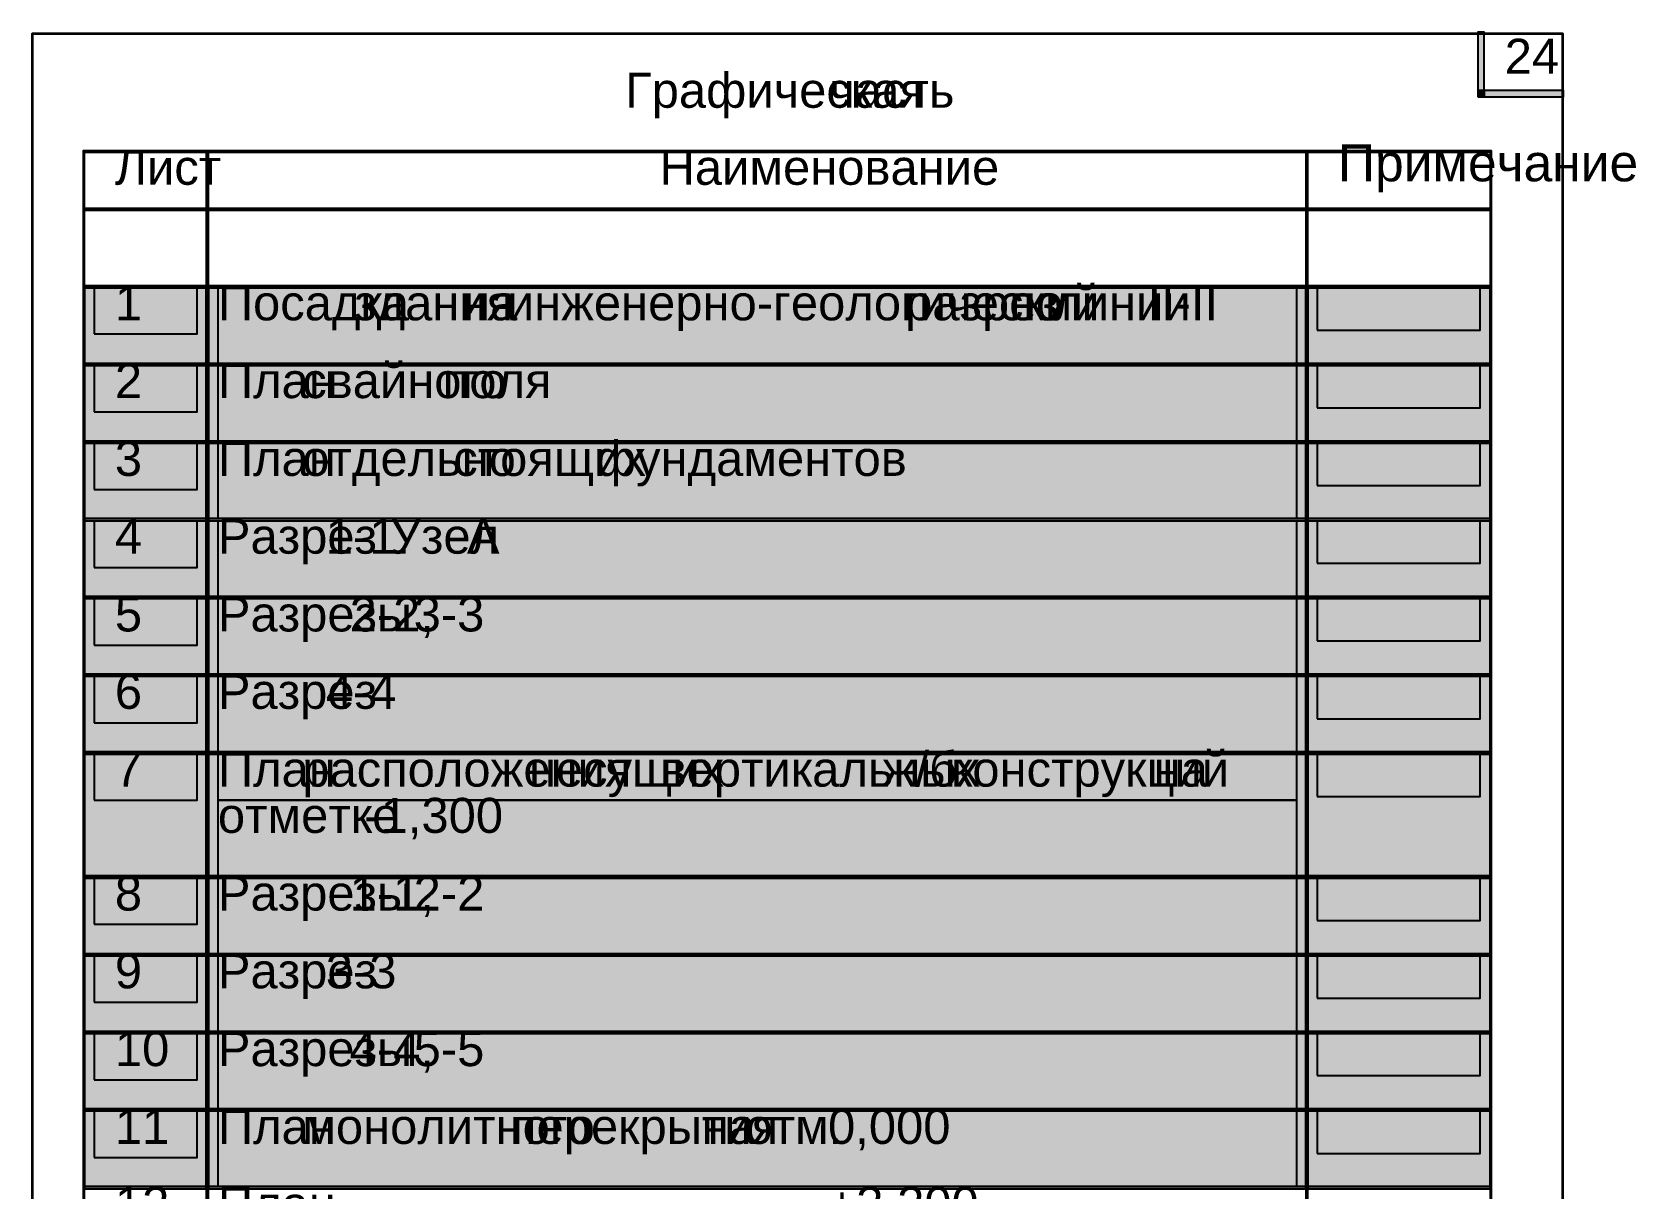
# Model space of a CAD drawing. Extents: x 8 to 21351, y 0 to 420.
# Drawn here: x 7150.4 to 7344.2, y 152.4 to 292.2 of the extents above; entities that cross this region are included whole.
import ezdxf

# ---------------------------------------------------------------- set-up
doc = ezdxf.new("R2010")
doc.units = 0
for name, color, linetype in [('TEY_REVIEW_AXIS', 7, 'Continuous'), ('TEY_REVIEW_LEADER', 7, 'Continuous'), ('TEY_REVIEW_LEVEL', 7, 'Continuous')]:
    doc.layers.add(name, color=color, linetype=linetype)
doc.styles.add('TEYPDFCAD_TEXT', font='arial.ttf')

msp = doc.modelspace()

# ---------------------------------------------------------------- hatches: boundary and pattern name
for color, points in [(256, [(7325.09, 285.16), (7325.86, 285.16), (7325.86, 292.23), (7325.09, 292.23)]), (256, [(7325.09, 284.4), (7325.86, 284.4), (7325.86, 285.16), (7325.09, 285.16)]), (256, [(7325.09, 284.4), (7325.86, 284.4), (7325.86, 285.16), (7325.09, 285.16)]), (256, [(7325.86, 284.4), (7335.47, 284.4), (7335.47, 285.16), (7325.86, 285.16)]), (256, [(7156.52, 277.71), (7156.69, 277.71), (7156.69, 277.88), (7156.52, 277.88)]), (256, [(7156.52, 277.71), (7156.69, 277.71), (7156.69, 277.88), (7156.52, 277.88)]), (256, [(7156.52, 270.89), (7156.69, 270.89), (7156.69, 277.71), (7156.52, 277.71)]), (256, [(7156.69, 277.71), (7171.42, 277.71), (7171.42, 277.88), (7156.69, 277.88)]), (256, [(7171.42, 277.71), (7171.59, 277.71), (7171.59, 277.88), (7171.42, 277.88)]), (256, [(7171.42, 270.89), (7171.68, 270.89), (7171.68, 277.71), (7171.42, 277.71)]), (256, [(7171.59, 277.71), (7304.31, 277.71), (7304.31, 277.88), (7171.59, 277.88)]), (256, [(7304.31, 277.71), (7304.48, 277.71), (7304.48, 277.88), (7304.31, 277.88)]), (256, [(7304.31, 270.89), (7304.56, 270.89), (7304.56, 277.71), (7304.31, 277.71)]), (256, [(7304.48, 277.71), (7326.58, 277.71), (7326.58, 277.88), (7304.48, 277.88)]), (256, [(7326.58, 277.71), (7326.74, 277.71), (7326.74, 277.88), (7326.58, 277.88)]), (256, [(7326.58, 277.71), (7326.74, 277.71), (7326.74, 277.88), (7326.58, 277.88)]), (256, [(7326.58, 270.89), (7326.74, 270.89), (7326.74, 277.71), (7326.58, 277.71)]), (256, [(7156.52, 270.72), (7156.69, 270.72), (7156.69, 270.89), (7156.52, 270.89)]), (256, [(7156.52, 261.58), (7156.69, 261.58), (7156.69, 270.72), (7156.52, 270.72)]), (256, [(7156.69, 270.72), (7171.42, 270.72), (7171.42, 270.89), (7156.69, 270.89)]), (256, [(7171.42, 270.72), (7171.68, 270.72), (7171.68, 270.89), (7171.42, 270.89)]), (256, [(7171.42, 261.58), (7171.68, 261.58), (7171.68, 270.72), (7171.42, 270.72)]), (256, [(7171.68, 270.72), (7304.31, 270.72), (7304.31, 270.89), (7171.68, 270.89)]), (256, [(7304.31, 270.72), (7304.56, 270.72), (7304.56, 270.89), (7304.31, 270.89)]), (256, [(7304.31, 261.58), (7304.56, 261.58), (7304.56, 270.72), (7304.31, 270.72)]), (256, [(7304.56, 270.72), (7326.58, 270.72), (7326.58, 270.89), (7304.56, 270.89)]), (256, [(7326.58, 270.72), (7326.74, 270.72), (7326.74, 270.89), (7326.58, 270.89)]), (256, [(7326.58, 261.58), (7326.74, 261.58), (7326.74, 270.72), (7326.58, 270.72)]), (7, [(7156.52, 261.32), (7156.69, 261.32), (7156.69, 261.58), (7156.52, 261.58)]), (7, [(7156.52, 252.18), (7156.69, 252.18), (7156.69, 261.32), (7156.52, 261.32)]), (7, [(7156.69, 261.32), (7171.42, 261.32), (7171.42, 261.58), (7156.69, 261.58)]), (7, [(7171.42, 261.32), (7171.68, 261.32), (7171.68, 261.58), (7171.42, 261.58)]), (7, [(7171.42, 252.18), (7171.68, 252.18), (7171.68, 261.32), (7171.42, 261.32)]), (7, [(7171.68, 261.32), (7304.31, 261.32), (7304.31, 261.58), (7171.68, 261.58)]), (7, [(7304.31, 261.32), (7304.56, 261.32), (7304.56, 261.58), (7304.31, 261.58)]), (7, [(7304.31, 252.18), (7304.56, 252.18), (7304.56, 261.32), (7304.31, 261.32)]), (7, [(7304.56, 261.32), (7326.58, 261.32), (7326.58, 261.58), (7304.56, 261.58)]), (7, [(7326.58, 261.32), (7326.74, 261.32), (7326.74, 261.58), (7326.58, 261.58)]), (7, [(7326.58, 252.18), (7326.74, 252.18), (7326.74, 261.32), (7326.58, 261.32)]), (7, [(7156.52, 251.93), (7156.69, 251.93), (7156.69, 252.18), (7156.52, 252.18)]), (7, [(7156.69, 251.93), (7171.42, 251.93), (7171.42, 252.18), (7156.69, 252.18)]), (7, [(7171.42, 251.93), (7171.68, 251.93), (7171.68, 252.18), (7171.42, 252.18)]), (7, [(7171.68, 251.93), (7304.31, 251.93), (7304.31, 252.18), (7171.68, 252.18)]), (7, [(7304.31, 251.93), (7304.56, 251.93), (7304.56, 252.18), (7304.31, 252.18)]), (7, [(7304.56, 251.93), (7326.58, 251.93), (7326.58, 252.18), (7304.56, 252.18)]), (7, [(7326.58, 251.93), (7326.74, 251.93), (7326.74, 252.18), (7326.58, 252.18)]), (7, [(7156.52, 242.78), (7156.69, 242.78), (7156.69, 251.93), (7156.52, 251.93)]), (7, [(7171.42, 242.78), (7171.68, 242.78), (7171.68, 251.93), (7171.42, 251.93)]), (7, [(7304.31, 242.78), (7304.56, 242.78), (7304.56, 251.93), (7304.31, 251.93)]), (7, [(7326.58, 242.78), (7326.74, 242.78), (7326.74, 251.93), (7326.58, 251.93)]), (7, [(7156.52, 242.53), (7156.69, 242.53), (7156.69, 242.78), (7156.52, 242.78)]), (7, [(7156.52, 233.43), (7156.69, 233.43), (7156.69, 242.53), (7156.52, 242.53)]), (7, [(7156.69, 242.53), (7171.42, 242.53), (7171.42, 242.78), (7156.69, 242.78)]), (7, [(7171.42, 242.53), (7171.68, 242.53), (7171.68, 242.78), (7171.42, 242.78)]), (7, [(7171.42, 233.43), (7171.68, 233.43), (7171.68, 242.53), (7171.42, 242.53)]), (7, [(7171.68, 242.53), (7304.31, 242.53), (7304.31, 242.78), (7171.68, 242.78)]), (7, [(7304.31, 242.53), (7304.56, 242.53), (7304.56, 242.78), (7304.31, 242.78)]), (7, [(7304.31, 233.43), (7304.56, 233.43), (7304.56, 242.53), (7304.31, 242.53)]), (7, [(7304.56, 242.53), (7326.58, 242.53), (7326.58, 242.78), (7304.56, 242.78)]), (7, [(7326.58, 242.53), (7326.74, 242.53), (7326.74, 242.78), (7326.58, 242.78)]), (7, [(7326.58, 233.43), (7326.74, 233.43), (7326.74, 242.53), (7326.58, 242.53)]), (7, [(7156.52, 233.17), (7156.69, 233.17), (7156.69, 233.43), (7156.52, 233.43)]), (7, [(7156.52, 224.03), (7156.69, 224.03), (7156.69, 233.17), (7156.52, 233.17)]), (7, [(7156.69, 233.17), (7171.42, 233.17), (7171.42, 233.43), (7156.69, 233.43)]), (7, [(7171.42, 233.17), (7171.68, 233.17), (7171.68, 233.43), (7171.42, 233.43)]), (7, [(7171.42, 224.03), (7171.68, 224.03), (7171.68, 233.17), (7171.42, 233.17)]), (7, [(7171.68, 233.17), (7304.31, 233.17), (7304.31, 233.43), (7171.68, 233.43)]), (7, [(7304.31, 233.17), (7304.56, 233.17), (7304.56, 233.43), (7304.31, 233.43)]), (7, [(7304.31, 224.03), (7304.56, 224.03), (7304.56, 233.17), (7304.31, 233.17)]), (7, [(7304.56, 233.17), (7326.58, 233.17), (7326.58, 233.43), (7304.56, 233.43)]), (7, [(7326.58, 233.17), (7326.74, 233.17), (7326.74, 233.43), (7326.58, 233.43)]), (7, [(7326.58, 224.03), (7326.74, 224.03), (7326.74, 233.17), (7326.58, 233.17)]), (7, [(7156.52, 223.77), (7156.69, 223.77), (7156.69, 224.03), (7156.52, 224.03)]), (7, [(7156.52, 214.63), (7156.69, 214.63), (7156.69, 223.77), (7156.52, 223.77)]), (7, [(7156.69, 223.77), (7171.42, 223.77), (7171.42, 224.03), (7156.69, 224.03)]), (7, [(7171.42, 223.77), (7171.68, 223.77), (7171.68, 224.03), (7171.42, 224.03)]), (7, [(7171.42, 214.63), (7171.68, 214.63), (7171.68, 223.77), (7171.42, 223.77)]), (7, [(7171.68, 223.77), (7304.31, 223.77), (7304.31, 224.03), (7171.68, 224.03)]), (7, [(7304.31, 223.77), (7304.56, 223.77), (7304.56, 224.03), (7304.31, 224.03)]), (7, [(7304.31, 214.63), (7304.56, 214.63), (7304.56, 223.77), (7304.31, 223.77)]), (7, [(7304.56, 223.77), (7326.58, 223.77), (7326.58, 224.03), (7304.56, 224.03)]), (7, [(7326.58, 223.77), (7326.74, 223.77), (7326.74, 224.03), (7326.58, 224.03)]), (7, [(7326.58, 214.63), (7326.74, 214.63), (7326.74, 223.77), (7326.58, 223.77)]), (7, [(7156.52, 214.38), (7156.69, 214.38), (7156.69, 214.63), (7156.52, 214.63)]), (7, [(7156.52, 205.23), (7156.69, 205.23), (7156.69, 214.38), (7156.52, 214.38)]), (7, [(7156.69, 214.38), (7171.42, 214.38), (7171.42, 214.63), (7156.69, 214.63)]), (7, [(7171.42, 214.38), (7171.68, 214.38), (7171.68, 214.63), (7171.42, 214.63)]), (7, [(7171.42, 205.23), (7171.68, 205.23), (7171.68, 214.38), (7171.42, 214.38)]), (7, [(7171.68, 214.38), (7304.31, 214.38), (7304.31, 214.63), (7171.68, 214.63)]), (7, [(7304.31, 214.38), (7304.56, 214.38), (7304.56, 214.63), (7304.31, 214.63)]), (7, [(7304.31, 205.23), (7304.56, 205.23), (7304.56, 214.38), (7304.31, 214.38)]), (7, [(7304.56, 214.38), (7326.58, 214.38), (7326.58, 214.63), (7304.56, 214.63)]), (7, [(7326.58, 214.38), (7326.74, 214.38), (7326.74, 214.63), (7326.58, 214.63)]), (7, [(7326.58, 205.23), (7326.74, 205.23), (7326.74, 214.38), (7326.58, 214.38)]), (7, [(7156.52, 204.98), (7156.69, 204.98), (7156.69, 205.23), (7156.52, 205.23)]), (7, [(7156.52, 190.25), (7156.69, 190.25), (7156.69, 204.98), (7156.52, 204.98)]), (7, [(7156.69, 204.98), (7171.42, 204.98), (7171.42, 205.23), (7156.69, 205.23)]), (7, [(7171.42, 204.98), (7171.68, 204.98), (7171.68, 205.23), (7171.42, 205.23)]), (7, [(7171.42, 190.25), (7171.68, 190.25), (7171.68, 204.98), (7171.42, 204.98)]), (7, [(7171.68, 204.98), (7304.31, 204.98), (7304.31, 205.23), (7171.68, 205.23)]), (7, [(7304.31, 204.98), (7304.56, 204.98), (7304.56, 205.23), (7304.31, 205.23)]), (7, [(7304.31, 190.25), (7304.56, 190.25), (7304.56, 204.98), (7304.31, 204.98)]), (7, [(7304.56, 204.98), (7326.58, 204.98), (7326.58, 205.23), (7304.56, 205.23)]), (7, [(7326.58, 204.98), (7326.74, 204.98), (7326.74, 205.23), (7326.58, 205.23)]), (7, [(7326.58, 190.25), (7326.74, 190.25), (7326.74, 204.98), (7326.58, 204.98)]), (7, [(7156.52, 189.99), (7156.69, 189.99), (7156.69, 190.25), (7156.52, 190.25)]), (7, [(7156.52, 180.85), (7156.69, 180.85), (7156.69, 189.99), (7156.52, 189.99)]), (7, [(7156.69, 189.99), (7171.42, 189.99), (7171.42, 190.25), (7156.69, 190.25)]), (7, [(7171.42, 189.99), (7171.68, 189.99), (7171.68, 190.25), (7171.42, 190.25)]), (7, [(7171.42, 180.85), (7171.68, 180.85), (7171.68, 189.99), (7171.42, 189.99)]), (7, [(7171.68, 189.99), (7304.31, 189.99), (7304.31, 190.25), (7171.68, 190.25)]), (7, [(7304.31, 189.99), (7304.56, 189.99), (7304.56, 190.25), (7304.31, 190.25)]), (7, [(7304.31, 180.85), (7304.56, 180.85), (7304.56, 189.99), (7304.31, 189.99)]), (7, [(7304.56, 189.99), (7326.58, 189.99), (7326.58, 190.25), (7304.56, 190.25)]), (7, [(7326.58, 189.99), (7326.74, 189.99), (7326.74, 190.25), (7326.58, 190.25)]), (7, [(7326.58, 180.85), (7326.74, 180.85), (7326.74, 189.99), (7326.58, 189.99)]), (7, [(7156.52, 180.59), (7156.69, 180.59), (7156.69, 180.85), (7156.52, 180.85)]), (7, [(7156.52, 171.45), (7156.69, 171.45), (7156.69, 180.59), (7156.52, 180.59)]), (7, [(7156.69, 180.59), (7171.42, 180.59), (7171.42, 180.85), (7156.69, 180.85)]), (7, [(7171.42, 180.59), (7171.68, 180.59), (7171.68, 180.85), (7171.42, 180.85)]), (7, [(7171.42, 171.45), (7171.68, 171.45), (7171.68, 180.59), (7171.42, 180.59)]), (7, [(7171.68, 180.59), (7304.31, 180.59), (7304.31, 180.85), (7171.68, 180.85)]), (7, [(7304.31, 180.59), (7304.56, 180.59), (7304.56, 180.85), (7304.31, 180.85)]), (7, [(7304.31, 171.45), (7304.56, 171.45), (7304.56, 180.59), (7304.31, 180.59)]), (7, [(7304.56, 180.59), (7326.58, 180.59), (7326.58, 180.85), (7304.56, 180.85)]), (7, [(7326.58, 180.59), (7326.74, 180.59), (7326.74, 180.85), (7326.58, 180.85)]), (7, [(7326.58, 171.45), (7326.74, 171.45), (7326.74, 180.59), (7326.58, 180.59)]), (7, [(7156.52, 171.2), (7156.69, 171.2), (7156.69, 171.45), (7156.52, 171.45)]), (7, [(7156.52, 162.09), (7156.69, 162.09), (7156.69, 171.2), (7156.52, 171.2)]), (7, [(7156.69, 171.2), (7171.42, 171.2), (7171.42, 171.45), (7156.69, 171.45)]), (7, [(7171.42, 171.2), (7171.68, 171.2), (7171.68, 171.45), (7171.42, 171.45)]), (7, [(7171.42, 162.09), (7171.68, 162.09), (7171.68, 171.2), (7171.42, 171.2)]), (7, [(7171.68, 171.2), (7304.31, 171.2), (7304.31, 171.45), (7171.68, 171.45)]), (7, [(7304.31, 171.2), (7304.56, 171.2), (7304.56, 171.45), (7304.31, 171.45)]), (7, [(7304.31, 162.09), (7304.56, 162.09), (7304.56, 171.2), (7304.31, 171.2)]), (7, [(7304.56, 171.2), (7326.58, 171.2), (7326.58, 171.45), (7304.56, 171.45)]), (7, [(7326.58, 171.2), (7326.74, 171.2), (7326.74, 171.45), (7326.58, 171.45)]), (7, [(7326.58, 162.09), (7326.74, 162.09), (7326.74, 171.2), (7326.58, 171.2)]), (7, [(7156.52, 161.84), (7156.69, 161.84), (7156.69, 162.09), (7156.52, 162.09)]), (7, [(7156.52, 152.7), (7156.69, 152.7), (7156.69, 161.84), (7156.52, 161.84)]), (7, [(7156.69, 161.84), (7171.42, 161.84), (7171.42, 162.09), (7156.69, 162.09)]), (7, [(7171.42, 161.84), (7171.68, 161.84), (7171.68, 162.09), (7171.42, 162.09)]), (7, [(7171.42, 152.7), (7171.68, 152.7), (7171.68, 161.84), (7171.42, 161.84)]), (7, [(7171.68, 161.84), (7304.31, 161.84), (7304.31, 162.09), (7171.68, 162.09)]), (7, [(7304.31, 161.84), (7304.56, 161.84), (7304.56, 162.09), (7304.31, 162.09)]), (7, [(7304.31, 152.7), (7304.56, 152.7), (7304.56, 161.84), (7304.31, 161.84)]), (7, [(7304.56, 161.84), (7326.58, 161.84), (7326.58, 162.09), (7304.56, 162.09)]), (7, [(7326.58, 161.84), (7326.74, 161.84), (7326.74, 162.09), (7326.58, 162.09)]), (7, [(7326.58, 152.7), (7326.74, 152.7), (7326.74, 161.84), (7326.58, 161.84)]), (7, [(7156.52, 152.44), (7156.69, 152.44), (7156.69, 152.7), (7156.52, 152.7)]), (7, [(7156.52, 143.3), (7156.69, 143.3), (7156.69, 152.44), (7156.52, 152.44)]), (7, [(7156.69, 152.44), (7171.42, 152.44), (7171.42, 152.7), (7156.69, 152.7)]), (7, [(7171.42, 152.44), (7171.68, 152.44), (7171.68, 152.7), (7171.42, 152.7)]), (7, [(7171.42, 143.3), (7171.68, 143.3), (7171.68, 152.44), (7171.42, 152.44)]), (7, [(7171.68, 152.44), (7304.31, 152.44), (7304.31, 152.7), (7171.68, 152.7)]), (7, [(7304.31, 152.44), (7304.56, 152.44), (7304.56, 152.7), (7304.31, 152.7)]), (7, [(7304.31, 143.3), (7304.56, 143.3), (7304.56, 152.44), (7304.31, 152.44)]), (7, [(7304.56, 152.44), (7326.58, 152.44), (7326.58, 152.7), (7304.56, 152.7)]), (7, [(7326.58, 152.44), (7326.74, 152.44), (7326.74, 152.7), (7326.58, 152.7)]), (7, [(7326.58, 143.3), (7326.74, 143.3), (7326.74, 152.44), (7326.58, 152.44)])]:
    msp.add_hatch(color=color).paths.add_polyline_path(points)
at = {"true_color": 0xffffff}
for points in [[(7156.69, 252.18), (7171.42, 252.18), (7171.42, 261.32), (7156.69, 261.32)], [(7157.88, 255.74), (7170.32, 255.74), (7170.32, 261.32), (7157.88, 261.32)], [(7171.68, 252.18), (7304.31, 252.18), (7304.31, 261.32), (7171.68, 261.32)], [(7172.82, 252.18), (7303.21, 252.18), (7303.21, 261.32), (7172.82, 261.32)], [(7304.56, 252.18), (7326.58, 252.18), (7326.58, 261.32), (7304.56, 261.32)], [(7305.7, 256.2), (7325.39, 256.2), (7325.39, 261.32), (7305.7, 261.32)], [(7156.69, 242.78), (7171.42, 242.78), (7171.42, 251.93), (7156.69, 251.93)], [(7157.88, 246.34), (7170.32, 246.34), (7170.32, 251.93), (7157.88, 251.93)], [(7171.68, 242.78), (7304.31, 242.78), (7304.31, 251.93), (7171.68, 251.93)], [(7172.82, 242.78), (7303.21, 242.78), (7303.21, 251.93), (7172.82, 251.93)], [(7304.56, 242.78), (7326.58, 242.78), (7326.58, 251.93), (7304.56, 251.93)], [(7305.7, 246.8), (7325.39, 246.8), (7325.39, 251.93), (7305.7, 251.93)], [(7156.69, 233.43), (7171.42, 233.43), (7171.42, 242.53), (7156.69, 242.53)], [(7157.88, 236.94), (7170.32, 236.94), (7170.32, 242.53), (7157.88, 242.53)], [(7171.68, 233.43), (7304.31, 233.43), (7304.31, 242.53), (7171.68, 242.53)], [(7172.82, 233.43), (7303.21, 233.43), (7303.21, 242.53), (7172.82, 242.53)], [(7304.56, 233.43), (7326.58, 233.43), (7326.58, 242.53), (7304.56, 242.53)], [(7305.7, 237.45), (7325.39, 237.45), (7325.39, 242.53), (7305.7, 242.53)], [(7156.69, 224.03), (7171.42, 224.03), (7171.42, 233.13), (7156.69, 233.13)], [(7157.88, 227.54), (7170.32, 227.54), (7170.32, 233.13), (7157.88, 233.13)], [(7171.68, 224.03), (7304.31, 224.03), (7304.31, 233.13), (7171.68, 233.13)], [(7172.82, 224.03), (7303.21, 224.03), (7303.21, 233.13), (7172.82, 233.13)], [(7304.56, 224.03), (7326.58, 224.03), (7326.58, 233.13), (7304.56, 233.13)], [(7305.7, 228.05), (7325.39, 228.05), (7325.39, 233.13), (7305.7, 233.13)], [(7156.69, 214.63), (7171.42, 214.63), (7171.42, 223.73), (7156.69, 223.73)], [(7157.88, 218.14), (7170.32, 218.14), (7170.32, 223.73), (7157.88, 223.73)], [(7171.68, 214.63), (7304.31, 214.63), (7304.31, 223.73), (7171.68, 223.73)], [(7172.82, 214.63), (7303.21, 214.63), (7303.21, 223.73), (7172.82, 223.73)], [(7304.56, 214.63), (7326.58, 214.63), (7326.58, 223.73), (7304.56, 223.73)], [(7305.7, 218.65), (7325.39, 218.65), (7325.39, 223.73), (7305.7, 223.73)], [(7156.69, 205.23), (7171.42, 205.23), (7171.42, 214.38), (7156.69, 214.38)], [(7157.88, 208.75), (7170.32, 208.75), (7170.32, 214.38), (7157.88, 214.38)], [(7171.68, 205.23), (7304.31, 205.23), (7304.31, 214.38), (7171.68, 214.38)], [(7172.82, 205.23), (7303.21, 205.23), (7303.21, 214.38), (7172.82, 214.38)], [(7304.56, 205.23), (7326.58, 205.23), (7326.58, 214.38), (7304.56, 214.38)], [(7305.7, 209.25), (7325.39, 209.25), (7325.39, 214.38), (7305.7, 214.38)], [(7156.69, 190.25), (7171.42, 190.25), (7171.42, 204.98), (7156.69, 204.98)], [(7157.88, 199.39), (7170.32, 199.39), (7170.32, 204.98), (7157.88, 204.98)], [(7171.68, 190.25), (7304.31, 190.25), (7304.31, 204.98), (7171.68, 204.98)], [(7172.82, 199.39), (7303.21, 199.39), (7303.21, 204.98), (7172.82, 204.98)], [(7304.56, 190.25), (7326.58, 190.25), (7326.58, 204.98), (7304.56, 204.98)], [(7305.7, 199.86), (7325.39, 199.86), (7325.39, 204.98), (7305.7, 204.98)], [(7172.82, 190.25), (7303.21, 190.25), (7303.21, 199.39), (7172.82, 199.39)], [(7156.69, 180.85), (7171.42, 180.85), (7171.42, 189.99), (7156.69, 189.99)], [(7157.88, 184.4), (7170.32, 184.4), (7170.32, 189.99), (7157.88, 189.99)], [(7171.68, 180.85), (7304.31, 180.85), (7304.31, 189.99), (7171.68, 189.99)], [(7172.82, 180.85), (7303.21, 180.85), (7303.21, 189.99), (7172.82, 189.99)], [(7304.56, 180.85), (7326.58, 180.85), (7326.58, 189.99), (7304.56, 189.99)], [(7305.7, 184.87), (7325.39, 184.87), (7325.39, 189.99), (7305.7, 189.99)], [(7156.69, 171.45), (7171.42, 171.45), (7171.42, 180.59), (7156.69, 180.59)], [(7157.88, 175.01), (7170.32, 175.01), (7170.32, 180.59), (7157.88, 180.59)], [(7171.68, 171.45), (7304.31, 171.45), (7304.31, 180.59), (7171.68, 180.59)], [(7172.82, 171.45), (7303.21, 171.45), (7303.21, 180.59), (7172.82, 180.59)], [(7304.56, 171.45), (7326.58, 171.45), (7326.58, 180.59), (7304.56, 180.59)], [(7305.7, 175.47), (7325.39, 175.47), (7325.39, 180.59), (7305.7, 180.59)], [(7156.69, 162.09), (7171.42, 162.09), (7171.42, 171.2), (7156.69, 171.2)], [(7157.88, 165.61), (7170.32, 165.61), (7170.32, 171.2), (7157.88, 171.2)], [(7171.68, 162.09), (7304.31, 162.09), (7304.31, 171.2), (7171.68, 171.2)], [(7172.82, 162.09), (7303.21, 162.09), (7303.21, 171.2), (7172.82, 171.2)], [(7304.56, 162.09), (7326.58, 162.09), (7326.58, 171.2), (7304.56, 171.2)], [(7305.7, 166.12), (7325.39, 166.12), (7325.39, 171.2), (7305.7, 171.2)], [(7156.69, 152.7), (7171.42, 152.7), (7171.42, 161.8), (7156.69, 161.8)], [(7157.88, 156.21), (7170.32, 156.21), (7170.32, 161.8), (7157.88, 161.8)], [(7171.68, 152.7), (7304.31, 152.7), (7304.31, 161.8), (7171.68, 161.8)], [(7172.82, 152.7), (7303.21, 152.7), (7303.21, 161.8), (7172.82, 161.8)], [(7304.56, 152.7), (7326.58, 152.7), (7326.58, 161.8), (7304.56, 161.8)], [(7305.7, 156.72), (7325.39, 156.72), (7325.39, 161.8), (7305.7, 161.8)]]:
    msp.add_hatch(color=0, dxfattribs=at).paths.add_polyline_path(points)

# ---------------------------------------------------------------- linework, layer by layer
for points in [[(7325.09, 285.16), (7325.86, 285.16), (7325.86, 292.23), (7325.09, 292.23)], [(7325.09, 284.4), (7325.86, 284.4), (7325.86, 285.16), (7325.09, 285.16)], [(7325.09, 284.4), (7325.86, 284.4), (7325.86, 285.16), (7325.09, 285.16)], [(7325.86, 284.4), (7335.47, 284.4), (7335.47, 285.16), (7325.86, 285.16)], [(7156.52, 277.71), (7156.69, 277.71), (7156.69, 277.88), (7156.52, 277.88)], [(7156.52, 277.71), (7156.69, 277.71), (7156.69, 277.88), (7156.52, 277.88)], [(7156.52, 270.89), (7156.69, 270.89), (7156.69, 277.71), (7156.52, 277.71)], [(7156.69, 277.71), (7171.42, 277.71), (7171.42, 277.88), (7156.69, 277.88)], [(7171.42, 277.71), (7171.59, 277.71), (7171.59, 277.88), (7171.42, 277.88)], [(7171.42, 270.89), (7171.68, 270.89), (7171.68, 277.71), (7171.42, 277.71)], [(7171.59, 277.71), (7304.31, 277.71), (7304.31, 277.88), (7171.59, 277.88)], [(7304.31, 277.71), (7304.48, 277.71), (7304.48, 277.88), (7304.31, 277.88)], [(7304.31, 270.89), (7304.56, 270.89), (7304.56, 277.71), (7304.31, 277.71)], [(7304.48, 277.71), (7326.58, 277.71), (7326.58, 277.88), (7304.48, 277.88)], [(7326.58, 277.71), (7326.74, 277.71), (7326.74, 277.88), (7326.58, 277.88)], [(7326.58, 277.71), (7326.74, 277.71), (7326.74, 277.88), (7326.58, 277.88)], [(7326.58, 270.89), (7326.74, 270.89), (7326.74, 277.71), (7326.58, 277.71)], [(7156.52, 270.72), (7156.69, 270.72), (7156.69, 270.89), (7156.52, 270.89)], [(7156.52, 261.58), (7156.69, 261.58), (7156.69, 270.72), (7156.52, 270.72)], [(7156.69, 270.72), (7171.42, 270.72), (7171.42, 270.89), (7156.69, 270.89)], [(7171.42, 270.72), (7171.68, 270.72), (7171.68, 270.89), (7171.42, 270.89)], [(7171.42, 261.58), (7171.68, 261.58), (7171.68, 270.72), (7171.42, 270.72)], [(7171.68, 270.72), (7304.31, 270.72), (7304.31, 270.89), (7171.68, 270.89)], [(7304.31, 270.72), (7304.56, 270.72), (7304.56, 270.89), (7304.31, 270.89)], [(7304.31, 261.58), (7304.56, 261.58), (7304.56, 270.72), (7304.31, 270.72)], [(7304.56, 270.72), (7326.58, 270.72), (7326.58, 270.89), (7304.56, 270.89)], [(7326.58, 270.72), (7326.74, 270.72), (7326.74, 270.89), (7326.58, 270.89)], [(7326.58, 261.58), (7326.74, 261.58), (7326.74, 270.72), (7326.58, 270.72)]]:
    msp.add_lwpolyline(points, close=True)
at = {"color": 7}
for points in [[(7156.52, 261.32), (7156.69, 261.32), (7156.69, 261.58), (7156.52, 261.58)], [(7156.52, 252.18), (7156.69, 252.18), (7156.69, 261.32), (7156.52, 261.32)], [(7156.69, 261.32), (7171.42, 261.32), (7171.42, 261.58), (7156.69, 261.58)], [(7171.42, 261.32), (7171.68, 261.32), (7171.68, 261.58), (7171.42, 261.58)], [(7171.42, 252.18), (7171.68, 252.18), (7171.68, 261.32), (7171.42, 261.32)], [(7171.68, 261.32), (7304.31, 261.32), (7304.31, 261.58), (7171.68, 261.58)], [(7304.31, 261.32), (7304.56, 261.32), (7304.56, 261.58), (7304.31, 261.58)], [(7304.31, 252.18), (7304.56, 252.18), (7304.56, 261.32), (7304.31, 261.32)], [(7304.56, 261.32), (7326.58, 261.32), (7326.58, 261.58), (7304.56, 261.58)], [(7326.58, 261.32), (7326.74, 261.32), (7326.74, 261.58), (7326.58, 261.58)], [(7326.58, 252.18), (7326.74, 252.18), (7326.74, 261.32), (7326.58, 261.32)], [(7156.52, 251.93), (7156.69, 251.93), (7156.69, 252.18), (7156.52, 252.18)], [(7156.69, 251.93), (7171.42, 251.93), (7171.42, 252.18), (7156.69, 252.18)], [(7171.42, 251.93), (7171.68, 251.93), (7171.68, 252.18), (7171.42, 252.18)], [(7171.68, 251.93), (7304.31, 251.93), (7304.31, 252.18), (7171.68, 252.18)], [(7304.31, 251.93), (7304.56, 251.93), (7304.56, 252.18), (7304.31, 252.18)], [(7304.56, 251.93), (7326.58, 251.93), (7326.58, 252.18), (7304.56, 252.18)], [(7326.58, 251.93), (7326.74, 251.93), (7326.74, 252.18), (7326.58, 252.18)], [(7156.52, 242.78), (7156.69, 242.78), (7156.69, 251.93), (7156.52, 251.93)], [(7171.42, 242.78), (7171.68, 242.78), (7171.68, 251.93), (7171.42, 251.93)], [(7304.31, 242.78), (7304.56, 242.78), (7304.56, 251.93), (7304.31, 251.93)], [(7326.58, 242.78), (7326.74, 242.78), (7326.74, 251.93), (7326.58, 251.93)], [(7156.52, 242.53), (7156.69, 242.53), (7156.69, 242.78), (7156.52, 242.78)], [(7156.52, 233.43), (7156.69, 233.43), (7156.69, 242.53), (7156.52, 242.53)], [(7156.69, 242.53), (7171.42, 242.53), (7171.42, 242.78), (7156.69, 242.78)], [(7171.42, 242.53), (7171.68, 242.53), (7171.68, 242.78), (7171.42, 242.78)], [(7171.42, 233.43), (7171.68, 233.43), (7171.68, 242.53), (7171.42, 242.53)], [(7171.68, 242.53), (7304.31, 242.53), (7304.31, 242.78), (7171.68, 242.78)], [(7304.31, 242.53), (7304.56, 242.53), (7304.56, 242.78), (7304.31, 242.78)], [(7304.31, 233.43), (7304.56, 233.43), (7304.56, 242.53), (7304.31, 242.53)], [(7304.56, 242.53), (7326.58, 242.53), (7326.58, 242.78), (7304.56, 242.78)], [(7326.58, 242.53), (7326.74, 242.53), (7326.74, 242.78), (7326.58, 242.78)], [(7326.58, 233.43), (7326.74, 233.43), (7326.74, 242.53), (7326.58, 242.53)], [(7156.52, 233.17), (7156.69, 233.17), (7156.69, 233.43), (7156.52, 233.43)], [(7156.52, 224.03), (7156.69, 224.03), (7156.69, 233.17), (7156.52, 233.17)], [(7156.69, 233.17), (7171.42, 233.17), (7171.42, 233.43), (7156.69, 233.43)], [(7171.42, 233.17), (7171.68, 233.17), (7171.68, 233.43), (7171.42, 233.43)], [(7171.42, 224.03), (7171.68, 224.03), (7171.68, 233.17), (7171.42, 233.17)], [(7171.68, 233.17), (7304.31, 233.17), (7304.31, 233.43), (7171.68, 233.43)], [(7304.31, 233.17), (7304.56, 233.17), (7304.56, 233.43), (7304.31, 233.43)], [(7304.31, 224.03), (7304.56, 224.03), (7304.56, 233.17), (7304.31, 233.17)], [(7304.56, 233.17), (7326.58, 233.17), (7326.58, 233.43), (7304.56, 233.43)], [(7326.58, 233.17), (7326.74, 233.17), (7326.74, 233.43), (7326.58, 233.43)], [(7326.58, 224.03), (7326.74, 224.03), (7326.74, 233.17), (7326.58, 233.17)], [(7156.52, 223.77), (7156.69, 223.77), (7156.69, 224.03), (7156.52, 224.03)], [(7156.52, 214.63), (7156.69, 214.63), (7156.69, 223.77), (7156.52, 223.77)], [(7156.69, 223.77), (7171.42, 223.77), (7171.42, 224.03), (7156.69, 224.03)], [(7171.42, 223.77), (7171.68, 223.77), (7171.68, 224.03), (7171.42, 224.03)], [(7171.42, 214.63), (7171.68, 214.63), (7171.68, 223.77), (7171.42, 223.77)], [(7171.68, 223.77), (7304.31, 223.77), (7304.31, 224.03), (7171.68, 224.03)], [(7304.31, 223.77), (7304.56, 223.77), (7304.56, 224.03), (7304.31, 224.03)], [(7304.31, 214.63), (7304.56, 214.63), (7304.56, 223.77), (7304.31, 223.77)], [(7304.56, 223.77), (7326.58, 223.77), (7326.58, 224.03), (7304.56, 224.03)], [(7326.58, 223.77), (7326.74, 223.77), (7326.74, 224.03), (7326.58, 224.03)], [(7326.58, 214.63), (7326.74, 214.63), (7326.74, 223.77), (7326.58, 223.77)], [(7156.52, 214.38), (7156.69, 214.38), (7156.69, 214.63), (7156.52, 214.63)], [(7156.52, 205.23), (7156.69, 205.23), (7156.69, 214.38), (7156.52, 214.38)], [(7156.69, 214.38), (7171.42, 214.38), (7171.42, 214.63), (7156.69, 214.63)], [(7171.42, 214.38), (7171.68, 214.38), (7171.68, 214.63), (7171.42, 214.63)], [(7171.42, 205.23), (7171.68, 205.23), (7171.68, 214.38), (7171.42, 214.38)], [(7171.68, 214.38), (7304.31, 214.38), (7304.31, 214.63), (7171.68, 214.63)], [(7304.31, 214.38), (7304.56, 214.38), (7304.56, 214.63), (7304.31, 214.63)], [(7304.31, 205.23), (7304.56, 205.23), (7304.56, 214.38), (7304.31, 214.38)], [(7304.56, 214.38), (7326.58, 214.38), (7326.58, 214.63), (7304.56, 214.63)], [(7326.58, 214.38), (7326.74, 214.38), (7326.74, 214.63), (7326.58, 214.63)], [(7326.58, 205.23), (7326.74, 205.23), (7326.74, 214.38), (7326.58, 214.38)], [(7156.52, 204.98), (7156.69, 204.98), (7156.69, 205.23), (7156.52, 205.23)], [(7156.52, 190.25), (7156.69, 190.25), (7156.69, 204.98), (7156.52, 204.98)], [(7156.69, 204.98), (7171.42, 204.98), (7171.42, 205.23), (7156.69, 205.23)], [(7171.42, 204.98), (7171.68, 204.98), (7171.68, 205.23), (7171.42, 205.23)], [(7171.42, 190.25), (7171.68, 190.25), (7171.68, 204.98), (7171.42, 204.98)], [(7171.68, 204.98), (7304.31, 204.98), (7304.31, 205.23), (7171.68, 205.23)], [(7304.31, 204.98), (7304.56, 204.98), (7304.56, 205.23), (7304.31, 205.23)], [(7304.31, 190.25), (7304.56, 190.25), (7304.56, 204.98), (7304.31, 204.98)], [(7304.56, 204.98), (7326.58, 204.98), (7326.58, 205.23), (7304.56, 205.23)], [(7326.58, 204.98), (7326.74, 204.98), (7326.74, 205.23), (7326.58, 205.23)], [(7326.58, 190.25), (7326.74, 190.25), (7326.74, 204.98), (7326.58, 204.98)], [(7156.52, 189.99), (7156.69, 189.99), (7156.69, 190.25), (7156.52, 190.25)], [(7156.52, 180.85), (7156.69, 180.85), (7156.69, 189.99), (7156.52, 189.99)], [(7156.69, 189.99), (7171.42, 189.99), (7171.42, 190.25), (7156.69, 190.25)], [(7171.42, 189.99), (7171.68, 189.99), (7171.68, 190.25), (7171.42, 190.25)], [(7171.42, 180.85), (7171.68, 180.85), (7171.68, 189.99), (7171.42, 189.99)], [(7171.68, 189.99), (7304.31, 189.99), (7304.31, 190.25), (7171.68, 190.25)], [(7304.31, 189.99), (7304.56, 189.99), (7304.56, 190.25), (7304.31, 190.25)], [(7304.31, 180.85), (7304.56, 180.85), (7304.56, 189.99), (7304.31, 189.99)], [(7304.56, 189.99), (7326.58, 189.99), (7326.58, 190.25), (7304.56, 190.25)], [(7326.58, 189.99), (7326.74, 189.99), (7326.74, 190.25), (7326.58, 190.25)], [(7326.58, 180.85), (7326.74, 180.85), (7326.74, 189.99), (7326.58, 189.99)], [(7156.52, 180.59), (7156.69, 180.59), (7156.69, 180.85), (7156.52, 180.85)], [(7156.52, 171.45), (7156.69, 171.45), (7156.69, 180.59), (7156.52, 180.59)], [(7156.69, 180.59), (7171.42, 180.59), (7171.42, 180.85), (7156.69, 180.85)], [(7171.42, 180.59), (7171.68, 180.59), (7171.68, 180.85), (7171.42, 180.85)], [(7171.42, 171.45), (7171.68, 171.45), (7171.68, 180.59), (7171.42, 180.59)], [(7171.68, 180.59), (7304.31, 180.59), (7304.31, 180.85), (7171.68, 180.85)], [(7304.31, 180.59), (7304.56, 180.59), (7304.56, 180.85), (7304.31, 180.85)], [(7304.31, 171.45), (7304.56, 171.45), (7304.56, 180.59), (7304.31, 180.59)], [(7304.56, 180.59), (7326.58, 180.59), (7326.58, 180.85), (7304.56, 180.85)], [(7326.58, 180.59), (7326.74, 180.59), (7326.74, 180.85), (7326.58, 180.85)], [(7326.58, 171.45), (7326.74, 171.45), (7326.74, 180.59), (7326.58, 180.59)], [(7156.52, 171.2), (7156.69, 171.2), (7156.69, 171.45), (7156.52, 171.45)], [(7156.52, 162.09), (7156.69, 162.09), (7156.69, 171.2), (7156.52, 171.2)], [(7156.69, 171.2), (7171.42, 171.2), (7171.42, 171.45), (7156.69, 171.45)], [(7171.42, 171.2), (7171.68, 171.2), (7171.68, 171.45), (7171.42, 171.45)], [(7171.42, 162.09), (7171.68, 162.09), (7171.68, 171.2), (7171.42, 171.2)], [(7171.68, 171.2), (7304.31, 171.2), (7304.31, 171.45), (7171.68, 171.45)], [(7304.31, 171.2), (7304.56, 171.2), (7304.56, 171.45), (7304.31, 171.45)], [(7304.31, 162.09), (7304.56, 162.09), (7304.56, 171.2), (7304.31, 171.2)], [(7304.56, 171.2), (7326.58, 171.2), (7326.58, 171.45), (7304.56, 171.45)], [(7326.58, 171.2), (7326.74, 171.2), (7326.74, 171.45), (7326.58, 171.45)], [(7326.58, 162.09), (7326.74, 162.09), (7326.74, 171.2), (7326.58, 171.2)], [(7156.52, 161.84), (7156.69, 161.84), (7156.69, 162.09), (7156.52, 162.09)], [(7156.52, 152.7), (7156.69, 152.7), (7156.69, 161.84), (7156.52, 161.84)], [(7156.69, 161.84), (7171.42, 161.84), (7171.42, 162.09), (7156.69, 162.09)], [(7171.42, 161.84), (7171.68, 161.84), (7171.68, 162.09), (7171.42, 162.09)], [(7171.42, 152.7), (7171.68, 152.7), (7171.68, 161.84), (7171.42, 161.84)], [(7171.68, 161.84), (7304.31, 161.84), (7304.31, 162.09), (7171.68, 162.09)], [(7304.31, 161.84), (7304.56, 161.84), (7304.56, 162.09), (7304.31, 162.09)], [(7304.31, 152.7), (7304.56, 152.7), (7304.56, 161.84), (7304.31, 161.84)], [(7304.56, 161.84), (7326.58, 161.84), (7326.58, 162.09), (7304.56, 162.09)], [(7326.58, 161.84), (7326.74, 161.84), (7326.74, 162.09), (7326.58, 162.09)], [(7326.58, 152.7), (7326.74, 152.7), (7326.74, 161.84), (7326.58, 161.84)], [(7156.52, 152.44), (7156.69, 152.44), (7156.69, 152.7), (7156.52, 152.7)], [(7156.52, 143.3), (7156.69, 143.3), (7156.69, 152.44), (7156.52, 152.44)], [(7156.69, 152.44), (7171.42, 152.44), (7171.42, 152.7), (7156.69, 152.7)], [(7171.42, 152.44), (7171.68, 152.44), (7171.68, 152.7), (7171.42, 152.7)], [(7171.42, 143.3), (7171.68, 143.3), (7171.68, 152.44), (7171.42, 152.44)], [(7171.68, 152.44), (7304.31, 152.44), (7304.31, 152.7), (7171.68, 152.7)], [(7304.31, 152.44), (7304.56, 152.44), (7304.56, 152.7), (7304.31, 152.7)], [(7304.31, 143.3), (7304.56, 143.3), (7304.56, 152.44), (7304.31, 152.44)], [(7304.56, 152.44), (7326.58, 152.44), (7326.58, 152.7), (7304.56, 152.7)], [(7326.58, 152.44), (7326.74, 152.44), (7326.74, 152.7), (7326.58, 152.7)], [(7326.58, 143.3), (7326.74, 143.3), (7326.74, 152.44), (7326.58, 152.44)]]:
    msp.add_lwpolyline(points, close=True, dxfattribs=at)
at = {"color": 0, "true_color": 0xffffff}
for points in [[(7156.69, 252.18), (7171.42, 252.18), (7171.42, 261.32), (7156.69, 261.32)], [(7157.88, 255.74), (7170.32, 255.74), (7170.32, 261.32), (7157.88, 261.32)], [(7171.68, 252.18), (7304.31, 252.18), (7304.31, 261.32), (7171.68, 261.32)], [(7172.82, 252.18), (7303.21, 252.18), (7303.21, 261.32), (7172.82, 261.32)], [(7304.56, 252.18), (7326.58, 252.18), (7326.58, 261.32), (7304.56, 261.32)], [(7305.7, 256.2), (7325.39, 256.2), (7325.39, 261.32), (7305.7, 261.32)], [(7156.69, 242.78), (7171.42, 242.78), (7171.42, 251.93), (7156.69, 251.93)], [(7157.88, 246.34), (7170.32, 246.34), (7170.32, 251.93), (7157.88, 251.93)], [(7171.68, 242.78), (7304.31, 242.78), (7304.31, 251.93), (7171.68, 251.93)], [(7172.82, 242.78), (7303.21, 242.78), (7303.21, 251.93), (7172.82, 251.93)], [(7304.56, 242.78), (7326.58, 242.78), (7326.58, 251.93), (7304.56, 251.93)], [(7305.7, 246.8), (7325.39, 246.8), (7325.39, 251.93), (7305.7, 251.93)], [(7156.69, 233.43), (7171.42, 233.43), (7171.42, 242.53), (7156.69, 242.53)], [(7157.88, 236.94), (7170.32, 236.94), (7170.32, 242.53), (7157.88, 242.53)], [(7171.68, 233.43), (7304.31, 233.43), (7304.31, 242.53), (7171.68, 242.53)], [(7172.82, 233.43), (7303.21, 233.43), (7303.21, 242.53), (7172.82, 242.53)], [(7304.56, 233.43), (7326.58, 233.43), (7326.58, 242.53), (7304.56, 242.53)], [(7305.7, 237.45), (7325.39, 237.45), (7325.39, 242.53), (7305.7, 242.53)], [(7156.69, 224.03), (7171.42, 224.03), (7171.42, 233.13), (7156.69, 233.13)], [(7157.88, 227.54), (7170.32, 227.54), (7170.32, 233.13), (7157.88, 233.13)], [(7171.68, 224.03), (7304.31, 224.03), (7304.31, 233.13), (7171.68, 233.13)], [(7172.82, 224.03), (7303.21, 224.03), (7303.21, 233.13), (7172.82, 233.13)], [(7304.56, 224.03), (7326.58, 224.03), (7326.58, 233.13), (7304.56, 233.13)], [(7305.7, 228.05), (7325.39, 228.05), (7325.39, 233.13), (7305.7, 233.13)], [(7156.69, 214.63), (7171.42, 214.63), (7171.42, 223.73), (7156.69, 223.73)], [(7157.88, 218.14), (7170.32, 218.14), (7170.32, 223.73), (7157.88, 223.73)], [(7171.68, 214.63), (7304.31, 214.63), (7304.31, 223.73), (7171.68, 223.73)], [(7172.82, 214.63), (7303.21, 214.63), (7303.21, 223.73), (7172.82, 223.73)], [(7304.56, 214.63), (7326.58, 214.63), (7326.58, 223.73), (7304.56, 223.73)], [(7305.7, 218.65), (7325.39, 218.65), (7325.39, 223.73), (7305.7, 223.73)], [(7156.69, 205.23), (7171.42, 205.23), (7171.42, 214.38), (7156.69, 214.38)], [(7157.88, 208.75), (7170.32, 208.75), (7170.32, 214.38), (7157.88, 214.38)], [(7171.68, 205.23), (7304.31, 205.23), (7304.31, 214.38), (7171.68, 214.38)], [(7172.82, 205.23), (7303.21, 205.23), (7303.21, 214.38), (7172.82, 214.38)], [(7304.56, 205.23), (7326.58, 205.23), (7326.58, 214.38), (7304.56, 214.38)], [(7305.7, 209.25), (7325.39, 209.25), (7325.39, 214.38), (7305.7, 214.38)], [(7156.69, 190.25), (7171.42, 190.25), (7171.42, 204.98), (7156.69, 204.98)], [(7157.88, 199.39), (7170.32, 199.39), (7170.32, 204.98), (7157.88, 204.98)], [(7171.68, 190.25), (7304.31, 190.25), (7304.31, 204.98), (7171.68, 204.98)], [(7172.82, 199.39), (7303.21, 199.39), (7303.21, 204.98), (7172.82, 204.98)], [(7304.56, 190.25), (7326.58, 190.25), (7326.58, 204.98), (7304.56, 204.98)], [(7305.7, 199.86), (7325.39, 199.86), (7325.39, 204.98), (7305.7, 204.98)], [(7172.82, 190.25), (7303.21, 190.25), (7303.21, 199.39), (7172.82, 199.39)], [(7156.69, 180.85), (7171.42, 180.85), (7171.42, 189.99), (7156.69, 189.99)], [(7157.88, 184.4), (7170.32, 184.4), (7170.32, 189.99), (7157.88, 189.99)], [(7171.68, 180.85), (7304.31, 180.85), (7304.31, 189.99), (7171.68, 189.99)], [(7172.82, 180.85), (7303.21, 180.85), (7303.21, 189.99), (7172.82, 189.99)], [(7304.56, 180.85), (7326.58, 180.85), (7326.58, 189.99), (7304.56, 189.99)], [(7305.7, 184.87), (7325.39, 184.87), (7325.39, 189.99), (7305.7, 189.99)], [(7156.69, 171.45), (7171.42, 171.45), (7171.42, 180.59), (7156.69, 180.59)], [(7157.88, 175.01), (7170.32, 175.01), (7170.32, 180.59), (7157.88, 180.59)], [(7171.68, 171.45), (7304.31, 171.45), (7304.31, 180.59), (7171.68, 180.59)], [(7172.82, 171.45), (7303.21, 171.45), (7303.21, 180.59), (7172.82, 180.59)], [(7304.56, 171.45), (7326.58, 171.45), (7326.58, 180.59), (7304.56, 180.59)], [(7305.7, 175.47), (7325.39, 175.47), (7325.39, 180.59), (7305.7, 180.59)], [(7156.69, 162.09), (7171.42, 162.09), (7171.42, 171.2), (7156.69, 171.2)], [(7157.88, 165.61), (7170.32, 165.61), (7170.32, 171.2), (7157.88, 171.2)], [(7171.68, 162.09), (7304.31, 162.09), (7304.31, 171.2), (7171.68, 171.2)], [(7172.82, 162.09), (7303.21, 162.09), (7303.21, 171.2), (7172.82, 171.2)], [(7304.56, 162.09), (7326.58, 162.09), (7326.58, 171.2), (7304.56, 171.2)], [(7305.7, 166.12), (7325.39, 166.12), (7325.39, 171.2), (7305.7, 171.2)], [(7156.69, 152.7), (7171.42, 152.7), (7171.42, 161.8), (7156.69, 161.8)], [(7157.88, 156.21), (7170.32, 156.21), (7170.32, 161.8), (7157.88, 161.8)], [(7171.68, 152.7), (7304.31, 152.7), (7304.31, 161.8), (7171.68, 161.8)], [(7172.82, 152.7), (7303.21, 152.7), (7303.21, 161.8), (7172.82, 161.8)], [(7304.56, 152.7), (7326.58, 152.7), (7326.58, 161.8), (7304.56, 161.8)], [(7305.7, 156.72), (7325.39, 156.72), (7325.39, 161.8), (7305.7, 161.8)]]:
    msp.add_lwpolyline(points, close=True, dxfattribs=at)
at = {"layer": 'TEY_REVIEW_AXIS', "lineweight": 35}
msp.add_lwpolyline([(7150.36, 5), (7335.36, 5), (7335.36, 292), (7150.36, 292)], close=True, dxfattribs=at)

# ---------------------------------------------------------------- texts
at = {"color": 7, "style": 'TEYPDFCAD_TEXT'}
for s, height, p in [('Графическая', 4.2333, (7222.05, 283.08)), ('часть', 4.233, (7246.73, 283.08)), ('Наименование', 4.2333, (7226.2, 273.77)), ('Примечание', 4.463, (7308.2, 274.19)), ('инженерно-геологический', 4.2333, (7207.74, 257.39)), ('1', 4.23, (7160.37, 257.39)), ('Посадка', 4.233, (7172.82, 257.39)), ('здания', 4.233, (7189.29, 257.39)), ('на', 4.233, (7202.45, 257.39)), ('разрез', 4.233, (7255.88, 257.39)), ('по', 4.233, (7268.49, 257.39)), ('линии', 4.233, (7273.78, 257.39)), ('II-II', 4.233, (7285.17, 257.39)), ('2', 4.23, (7160.37, 247.99)), ('План', 4.233, (7172.82, 247.99)), ('свайного', 4.233, (7183.02, 247.99)), ('поля', 4.233, (7200, 247.99)), ('3', 4.23, (7160.37, 238.59)), ('План', 4.233, (7172.82, 238.59)), ('фундаментов', 4.2333, (7218.5, 238.59)), ('отдельно', 4.233, (7183.02, 238.59)), ('стоящих', 4.233, (7201.27, 238.59)), ('4', 4.23, (7160.37, 229.19)), ('Разрез', 4.233, (7172.82, 229.19)), ('1-1.', 4.233, (7185.86, 229.19)), ('Узел', 4.233, (7193.61, 229.19)), ('А', 4.23, (7202.92, 229.19)), ('5', 4.23, (7160.37, 219.79)), ('Разрезы', 4.233, (7172.82, 219.79)), ('2-2,', 4.233, (7188.74, 219.79)), ('3-3', 4.233, (7196.48, 219.79)), ('6', 4.23, (7160.37, 210.44)), ('Разрез', 4.233, (7172.82, 210.44)), ('4-4', 4.233, (7185.86, 210.44)), ('ж/б', 4.233, (7253.17, 201.04)), ('конструкций', 4.2333, (7261.42, 201.04)), ('7', 4.23, (7160.37, 201.04)), ('План', 4.233, (7172.82, 201.04)), ('расположения', 4.2333, (7183.02, 201.04)), ('несущих', 4.233, (7210.41, 201.04)), ('вертикальных', 4.2333, (7226.33, 201.04)), ('на', 4.233, (7285.93, 201.04)), ('отметке', 4.233, (7172.82, 195.45)), ('8', 4.23, (7160.37, 186.06)), ('Разрезы', 4.233, (7172.82, 186.06)), ('1-1,', 4.233, (7188.74, 186.06)), ('2-2', 4.233, (7196.48, 186.06)), ('9', 4.23, (7160.37, 176.66)), ('Разрез', 4.233, (7172.82, 176.66)), ('3-3', 4.233, (7185.86, 176.66)), ('10', 4.233, (7160.37, 167.26)), ('Разрезы', 4.233, (7172.82, 167.26)), ('4-4,', 4.233, (7188.74, 167.26)), ('5-5', 4.233, (7196.48, 167.26)), ('11', 4.233, (7160.37, 157.86)), ('План', 4.233, (7172.82, 157.86)), ('монолитного', 4.2333, (7183.02, 157.86)), ('перекрытия', 4.233, (7208.13, 157.86)), ('на', 4.233, (7231.29, 157.86)), ('отм.', 4.233, (7236.58, 157.86)), ('0,000', 4.233, (7246.57, 157.86)), ('12', 4.233, (7160.37, 148.46)), ('План', 4.233, (7172.82, 148.46))]:
    msp.add_text(s, height=height, dxfattribs=at).set_placement(p)
at = {"layer": 'TEY_REVIEW_LEADER', "color": 7, "style": 'TEYPDFCAD_TEXT'}
for s, p in [('24', (7328.35, 287.19)), ('Лист', (7160.37, 273.77))]:
    msp.add_text(s, height=4.233, dxfattribs=at).set_placement(p)
at = {"layer": 'TEY_REVIEW_LEVEL', "color": 7, "style": 'TEYPDFCAD_TEXT'}
for s, p in [('-1,300', (7190.52, 195.45)), ('+3,200', (7246.53, 148.46))]:
    msp.add_text(s, height=4.233, dxfattribs=at).set_placement(p)

doc.saveas('drawing.dxf')
